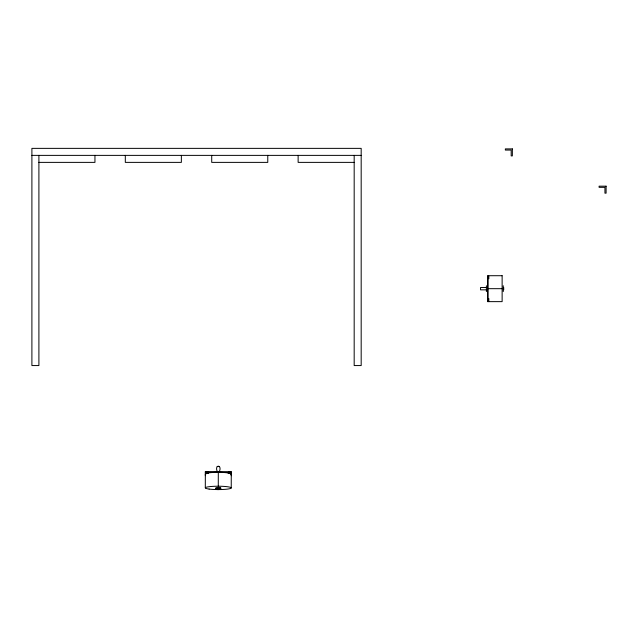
<?xml version="1.0" encoding="UTF-8"?>
<svg xmlns="http://www.w3.org/2000/svg" width="638" height="638" viewBox="0 0 638 638"><rect width="100%" height="100%" fill="white"/><g stroke="black" fill="none" stroke-linecap="round" stroke-linejoin="round"><path stroke-width="0.96" d="M205.308 487.879L205.34 473.986M205.348 471.745L205.34 472.303L231.267 472.359L231.267 471.801L205.348 471.745L205.34 475.661M217.143 471.338C214.424 464.464 222.231 464.48 219.48 471.346M218.276 486.228L218.308 472.335A12.959 1.675 0.1 0 1 230.82 474.473M231.235 487.934L231.267 474.042M219.488 466.506L217.151 466.498M206.018 471.897L208.068 471.865M207.757 473.316L205.883 473.189L206.712 473.332M228.851 473.205L229.026 473.38M220.333 488.174C222.893 487.4 214.743 487.113 215.748 488.086M207.797 472.686C210.006 472.311 204.351 472.256 206.497 472.686M207.581 473.332L208.451 473.236L207.143 473.069M228.54 471.913L230.39 471.913M229.895 473.388L230.326 473.284L229.465 473.173M206.919 473.125L206.529 473.316M207.366 473.348L207.797 473.388M228.811 473.141L230.765 473.292L229.688 473.396M229.233 473.181L228.157 473.284L229.233 473.396M207.486 473.404L206.808 473.396M229.8 473.452L229.122 473.452M31.9 155.377L361.18 155.377M38.902 162.379L94.95 162.379L94.95 155.377M354.178 162.379L298.129 162.379L298.129 155.377M486.403 287.507L480.542 287.507L480.542 289.843L486.403 289.843M488.118 288.679L502.13 288.679M207.143 473.348L206.489 473.38M503.717 287.507L503.717 289.843M503.246 285.76L503.246 291.59M488.82 276.214L488.82 278.822M488.82 298.528L488.82 301.136M488.118 275.712L488.118 301.638M486.403 285.76L486.403 291.59M354.178 155.377L354.178 365.558L361.18 365.558L361.18 148.367L31.9 148.367L31.9 365.558L38.902 365.558L38.902 155.377M267.769 155.377L267.769 162.379L211.72 162.379L211.72 155.377M231.267 471.801L231.267 475.717M181.359 155.377L181.359 162.379L125.311 162.379L125.311 155.377M205.787 474.417A12.959 1.675 0.1 0 1 218.308 472.335M228.205 472.543L230.765 472.599L228.205 472.543M215.453 488.915L219.44 489.482L217.965 489.625L217.103 489.474L221.187 489.019L215.453 488.915M217.143 488.971L219.44 489.019L217.143 488.971M512.354 148.893L505.344 148.893L505.344 150.066L511.182 150.066L511.182 155.903L512.354 155.903L512.354 148.893M606.1 186.176L599.098 186.176L599.098 187.341L604.936 187.341L604.936 193.178L606.1 193.178L606.1 186.176M502.13 275.712L487.552 275.712L487.552 301.638L502.13 301.638L502.13 275.712M209.112 489.067A12.959 1.675 0.1 0 0 230.796 488.365A12.959 1.675 0.1 0 0 214.918 486.276A12.959 1.675 0.1 0 0 209.112 489.067"/></g></svg>
